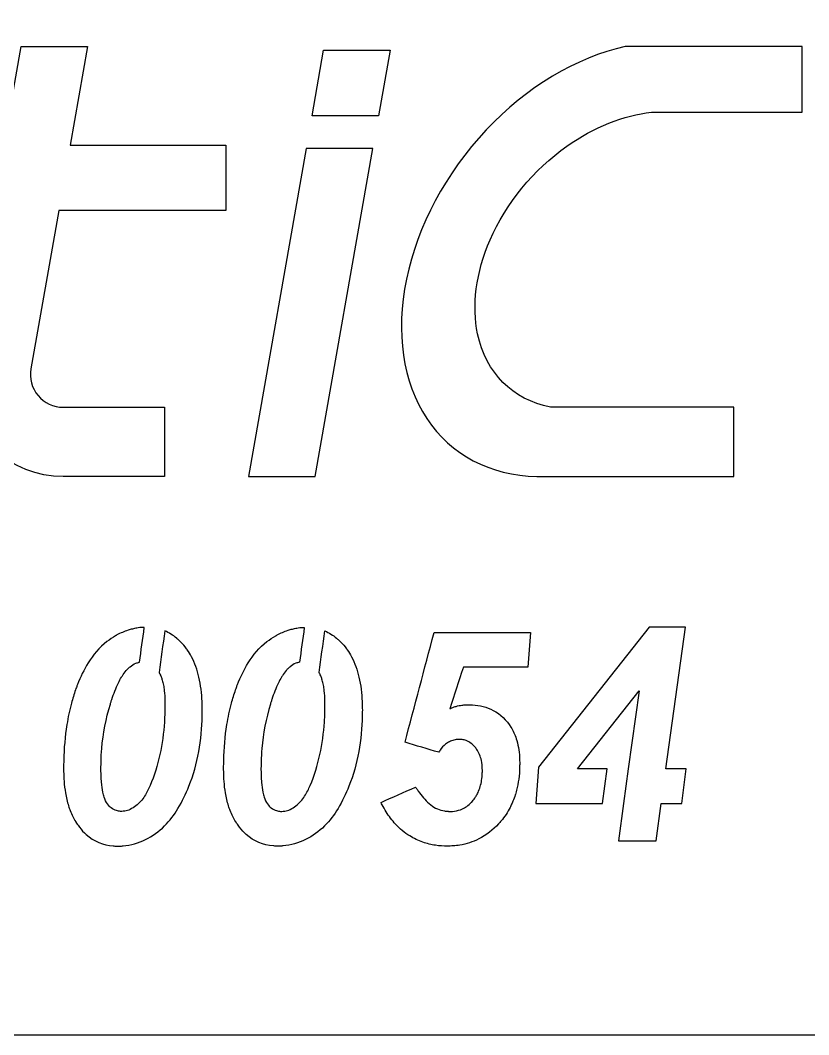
# Model space of a CAD drawing. Extents: x -131 to 144, y -50 to 40.
# Drawn here: x 18.9 to 56.8, y -49.74 to -1.01 of the extents above; entities that cross this region are included whole.
import ezdxf

# ---------------------------------------------------------------- set-up
doc = ezdxf.new("R2010")
doc.units = 0

msp = doc.modelspace()

# ---------------------------------------------------------------- linework, layer by layer
at = {"layer": '1'}
for points in [[(143.555, 35.256, 0.414214), (138.555, 40.256), (-126.445, 40.256, 0.414214), (-131.445, 35.256), (-131.445, -44.744, 0.414214), (-126.445, -49.744), (138.555, -49.744, 0.414214), (143.555, -44.744)], [(28.785, -7.003), (28.785, -10.153), (20.749, -10.153), (19.408, -17.754, 0.466308), (20.96, -19.603), (25.838, -19.603), (25.838, -22.928), (20.96, -22.928, -0.386919), (16.08, -18.488), (18.939, -2.278), (22.137, -2.278), (21.304, -7.003)]]:
    msp.add_lwpolyline(points, format="xyb", close=True, dxfattribs=at)
for points in [[(36.678, -2.453), (36.123, -5.603), (32.924, -5.603), (33.48, -2.453)], [(35.845, -7.178), (32.646, -7.178), (29.869, -22.928), (33.068, -22.928)], [(50.914, -36.967), (49.934, -36.967), (50.872, -30.172), (49.131, -30.172), (43.803, -36.899), (43.674, -38.634), (46.888, -38.634), (47.116, -36.967), (45.676, -36.967), (48.642, -33.221), (48.125, -36.967), (47.897, -38.634), (47.649, -40.428), (49.458, -40.428), (49.706, -38.634), (50.698, -38.634)]]:
    msp.add_lwpolyline(points, close=True, dxfattribs=at)
for points, knots in [([(35.11, 2.547), (40.699, 11.465), (40.885, 19.721), (35.626, 25.517), (35.626, 25.517), (30.367, 31.314), (20.074, 34.198), (6.99, 33.541), (6.99, 33.541), (-6.095, 32.884), (-20.949, 28.738), (-34.338, 22.006), (-34.338, 22.006), (-47.728, 15.273), (-58.605, 6.48), (-64.603, -2.458), (-64.603, -2.458), (-57.872, 3.852), (-47.45, 9.804), (-35.204, 14.332), (-35.204, 14.332), (-22.958, 18.859), (-9.665, 21.676), (2.294, 22.276), (2.294, 22.276), (14.253, 22.876), (24.12, 21.222), (30.127, 17.611), (30.127, 17.611), (36.134, 13.999), (37.9, 8.659), (35.11, 2.547)], [0, 0, 0, 0, 0.125, 0.125, 0.125, 0.125, 0.25, 0.25, 0.25, 0.25, 0.375, 0.375, 0.375, 0.375, 0.5, 0.5, 0.5, 0.5, 0.625, 0.625, 0.625, 0.625, 0.75, 0.75, 0.75, 0.75, 0.875, 0.875, 0.875, 0.875, 1, 1, 1, 1]), ([(56.489, -2.278), (56.489, -3.328), (56.489, -4.378), (56.489, -5.428), (56.489, -5.428), (54.072, -5.428), (51.655, -5.428), (49.238, -5.428), (49.238, -5.428), (47.911, -5.574), (46.468, -6.142), (45.176, -7.058), (45.176, -7.058), (43.58, -8.178), (42.234, -9.821), (41.485, -11.556), (41.485, -11.556), (40.795, -13.128), (40.599, -14.751), (40.883, -16.075), (40.883, -16.075), (41.283, -17.957), (42.558, -19.229), (44.393, -19.603), (44.393, -19.603), (47.33, -19.603), (50.267, -19.603), (53.205, -19.603), (53.205, -19.603), (53.205, -20.711), (53.205, -21.82), (53.205, -22.928), (53.205, -22.928), (50.046, -22.928), (46.888, -22.928), (43.729, -22.928), (43.729, -22.928), (41.481, -22.882), (39.596, -21.888), (38.44, -20.141), (38.44, -20.141), (37.283, -18.393), (36.935, -16.01), (37.461, -13.453), (37.461, -13.453), (37.988, -10.896), (39.353, -8.34), (41.293, -6.279), (41.293, -6.279), (43.234, -4.217), (45.616, -2.792), (47.98, -2.278), (47.98, -2.278), (50.817, -2.278), (53.653, -2.278), (56.489, -2.278)], [0, 0, 0, 0, 0.071429, 0.071429, 0.071429, 0.071429, 0.142857, 0.142857, 0.142857, 0.142857, 0.214286, 0.214286, 0.214286, 0.214286, 0.285714, 0.285714, 0.285714, 0.285714, 0.357143, 0.357143, 0.357143, 0.357143, 0.428571, 0.428571, 0.428571, 0.428571, 0.5, 0.5, 0.5, 0.5, 0.571429, 0.571429, 0.571429, 0.571429, 0.642857, 0.642857, 0.642857, 0.642857, 0.714286, 0.714286, 0.714286, 0.714286, 0.785714, 0.785714, 0.785714, 0.785714, 0.857143, 0.857143, 0.857143, 0.857143, 0.928571, 0.928571, 0.928571, 0.928571, 1, 1, 1, 1]), ([(27.649, -34.16), (27.647, -34.249), (27.646, -34.338), (27.645, -34.426), (27.645, -34.426), (27.627, -35.576), (27.434, -36.731), (27.006, -37.802), (27.006, -37.802), (26.86, -38.173), (26.685, -38.533), (26.48, -38.874), (26.48, -38.874), (26.299, -39.179), (26.083, -39.463), (25.835, -39.716), (25.835, -39.716), (25.569, -39.983), (25.254, -40.199), (24.918, -40.368), (24.918, -40.368), (24.581, -40.535), (24.213, -40.641), (23.838, -40.674), (23.838, -40.674), (23.816, -40.676), (23.794, -40.677), (23.771, -40.679), (23.771, -40.679), (23.749, -40.68), (23.727, -40.681), (23.705, -40.681), (23.705, -40.681), (23.661, -40.683), (23.616, -40.684), (23.572, -40.685), (23.572, -40.685), (23.505, -40.683), (23.379, -40.676), (23.372, -40.675), (23.372, -40.675), (22.894, -40.645), (22.428, -40.445), (22.07, -40.127), (22.07, -40.127), (21.951, -40.02), (21.839, -39.905), (21.744, -39.776), (21.744, -39.776), (21.72, -39.744), (21.697, -39.712), (21.674, -39.679), (21.674, -39.679), (21.635, -39.625), (21.567, -39.518), (21.564, -39.512), (21.564, -39.512), (21.515, -39.433), (21.47, -39.351), (21.428, -39.268), (21.428, -39.268), (21.381, -39.172), (21.337, -39.075), (21.297, -38.976), (21.297, -38.976), (21.268, -38.902), (21.241, -38.827), (21.217, -38.751), (21.217, -38.751), (21.153, -38.547), (21.105, -38.339), (21.072, -38.129), (21.072, -38.129), (21.04, -37.945), (21.017, -37.76), (21.005, -37.574), (21.005, -37.574), (20.994, -37.414), (20.986, -37.254), (20.984, -37.095), (20.984, -37.095), (20.983, -37.041), (20.983, -36.988), (20.982, -36.935), (20.982, -36.935), (20.983, -36.812), (20.985, -36.688), (20.988, -36.565), (20.988, -36.565), (20.999, -35.99), (21.048, -35.415), (21.14, -34.847), (21.14, -34.847), (21.195, -34.501), (21.267, -34.159), (21.357, -33.821), (21.357, -33.821), (21.414, -33.603), (21.482, -33.387), (21.557, -33.173), (21.557, -33.173), (21.57, -33.134), (21.584, -33.096), (21.597, -33.057), (21.597, -33.057), (21.614, -33.012), (21.632, -32.967), (21.649, -32.922), (21.649, -32.922), (21.789, -32.562), (21.958, -32.214), (22.16, -31.885), (22.16, -31.885), (22.401, -31.496), (22.699, -31.138), (23.064, -30.859), (23.064, -30.859), (23.198, -30.757), (23.338, -30.662), (23.484, -30.577), (23.484, -30.577), (23.495, -30.572), (23.505, -30.566), (23.515, -30.56), (23.515, -30.56), (23.526, -30.554), (23.537, -30.548), (23.547, -30.542), (23.547, -30.542), (23.717, -30.451), (23.895, -30.374), (24.078, -30.313), (24.078, -30.313), (24.147, -30.291), (24.216, -30.271), (24.287, -30.254), (24.287, -30.254), (24.357, -30.237), (24.428, -30.223), (24.499, -30.21), (24.499, -30.21), (24.594, -30.194), (24.69, -30.182), (24.787, -30.177), (24.787, -30.177), (24.811, -30.176), (24.835, -30.175), (24.859, -30.174), (24.859, -30.174), (24.782, -30.734), (24.706, -31.293), (24.629, -31.853), (24.629, -31.853), (24.569, -31.861), (24.51, -31.878), (24.453, -31.902), (24.453, -31.902), (24.352, -31.942), (24.259, -31.999), (24.176, -32.068), (24.176, -32.068), (24.163, -32.079), (24.149, -32.091), (24.136, -32.103), (24.136, -32.103), (24.13, -32.108), (24.125, -32.113), (24.12, -32.117), (24.12, -32.117), (24.114, -32.122), (24.109, -32.127), (24.104, -32.132), (24.104, -32.132), (24.098, -32.137), (24.093, -32.142), (24.088, -32.147), (24.088, -32.147), (24.083, -32.152), (24.077, -32.157), (24.072, -32.162), (24.072, -32.162), (24.062, -32.171), (24.051, -32.181), (24.041, -32.191), (24.041, -32.191), (24.024, -32.211), (24.007, -32.23), (23.989, -32.25), (23.989, -32.25), (23.92, -32.328), (23.86, -32.413), (23.805, -32.501), (23.805, -32.501), (23.791, -32.523), (23.778, -32.545), (23.764, -32.567), (23.764, -32.567), (23.709, -32.655), (23.66, -32.747), (23.615, -32.841), (23.615, -32.841), (23.493, -33.099), (23.386, -33.365), (23.299, -33.637), (23.299, -33.637), (23.291, -33.662), (23.283, -33.686), (23.275, -33.711), (23.275, -33.711), (23.26, -33.761), (23.244, -33.81), (23.229, -33.86), (23.229, -33.86), (23.015, -34.555), (22.878, -35.274), (22.816, -35.999), (22.816, -35.999), (22.798, -36.206), (22.789, -36.413), (22.784, -36.621), (22.784, -36.621), (22.782, -36.673), (22.781, -36.725), (22.78, -36.777), (22.78, -36.777), (22.779, -36.829), (22.778, -36.881), (22.777, -36.933), (22.777, -36.933), (22.778, -37.041), (22.779, -37.148), (22.782, -37.256), (22.782, -37.256), (22.785, -37.391), (22.793, -37.525), (22.807, -37.66), (22.807, -37.66), (22.81, -37.686), (22.813, -37.713), (22.815, -37.74), (22.815, -37.74), (22.832, -37.901), (22.856, -38.061), (22.898, -38.217), (22.898, -38.217), (22.908, -38.257), (22.919, -38.295), (22.932, -38.334), (22.932, -38.334), (22.968, -38.449), (23.02, -38.561), (23.092, -38.659), (23.092, -38.659), (23.144, -38.73), (23.204, -38.794), (23.272, -38.849), (23.272, -38.849), (23.347, -38.907), (23.431, -38.954), (23.522, -38.98), (23.522, -38.98), (23.586, -38.999), (23.652, -39.014), (23.72, -39.017), (23.72, -39.017), (23.727, -39.017), (23.733, -39.017), (23.74, -39.017), (23.74, -39.017), (23.754, -39.018), (23.767, -39.018), (23.781, -39.018), (23.781, -39.018), (23.827, -39.015), (23.873, -39.011), (23.919, -39.004), (23.919, -39.004), (24.01, -38.992), (24.099, -38.962), (24.182, -38.921), (24.182, -38.921), (24.375, -38.824), (24.544, -38.685), (24.692, -38.528), (24.692, -38.528), (24.829, -38.381), (24.929, -38.205), (25.022, -38.028), (25.022, -38.028), (25.065, -37.946), (25.104, -37.863), (25.14, -37.778), (25.14, -37.778), (25.344, -37.295), (25.493, -36.791), (25.609, -36.281), (25.609, -36.281), (25.722, -35.77), (25.791, -35.249), (25.826, -34.727), (25.826, -34.727), (25.836, -34.573), (25.842, -34.419), (25.846, -34.266), (25.846, -34.266), (25.848, -34.204), (25.849, -34.142), (25.85, -34.081), (25.85, -34.081), (25.852, -34.019), (25.853, -33.958), (25.854, -33.896), (25.854, -33.896), (25.853, -33.83), (25.853, -33.763), (25.852, -33.697), (25.852, -33.697), (25.849, -33.539), (25.839, -33.381), (25.82, -33.224), (25.82, -33.224), (25.819, -33.216), (25.818, -33.208), (25.817, -33.2), (25.817, -33.2), (25.815, -33.183), (25.813, -33.167), (25.811, -33.15), (25.811, -33.15), (25.8, -33.059), (25.786, -32.969), (25.766, -32.88), (25.766, -32.88), (25.749, -32.807), (25.73, -32.734), (25.709, -32.663), (25.709, -32.663), (25.707, -32.655), (25.704, -32.647), (25.702, -32.639), (25.702, -32.639), (25.682, -32.575), (25.658, -32.513), (25.629, -32.453), (25.629, -32.453), (25.625, -32.446), (25.622, -32.438), (25.618, -32.431), (25.618, -32.431), (25.603, -32.401), (25.588, -32.372), (25.571, -32.343), (25.571, -32.343), (25.662, -31.677), (25.754, -31.011), (25.845, -30.345), (25.845, -30.345), (26.048, -30.433), (26.24, -30.548), (26.408, -30.692), (26.408, -30.692), (26.417, -30.7), (26.426, -30.707), (26.434, -30.715), (26.434, -30.715), (26.452, -30.73), (26.469, -30.746), (26.487, -30.761), (26.487, -30.761), (26.504, -30.777), (26.521, -30.793), (26.538, -30.809), (26.538, -30.809), (26.64, -30.905), (26.734, -31.008), (26.821, -31.117), (26.821, -31.117), (26.858, -31.162), (26.923, -31.252), (26.926, -31.257), (26.926, -31.257), (27.001, -31.361), (27.068, -31.47), (27.128, -31.584), (27.128, -31.584), (27.293, -31.892), (27.409, -32.225), (27.487, -32.565), (27.487, -32.565), (27.576, -32.951), (27.621, -33.346), (27.639, -33.741), (27.639, -33.741), (27.64, -33.765), (27.641, -33.788), (27.642, -33.811), (27.642, -33.811), (27.643, -33.823), (27.648, -34.044), (27.649, -34.16)], [0, 0, 0, 0, 0.01, 0.01, 0.01, 0.01, 0.02, 0.02, 0.02, 0.02, 0.03, 0.03, 0.03, 0.03, 0.04, 0.04, 0.04, 0.04, 0.05, 0.05, 0.05, 0.05, 0.06, 0.06, 0.06, 0.06, 0.07, 0.07, 0.07, 0.07, 0.08, 0.08, 0.08, 0.08, 0.09, 0.09, 0.09, 0.09, 0.1, 0.1, 0.1, 0.1, 0.11, 0.11, 0.11, 0.11, 0.12, 0.12, 0.12, 0.12, 0.13, 0.13, 0.13, 0.13, 0.14, 0.14, 0.14, 0.14, 0.15, 0.15, 0.15, 0.15, 0.16, 0.16, 0.16, 0.16, 0.17, 0.17, 0.17, 0.17, 0.18, 0.18, 0.18, 0.18, 0.19, 0.19, 0.19, 0.19, 0.2, 0.2, 0.2, 0.2, 0.21, 0.21, 0.21, 0.21, 0.22, 0.22, 0.22, 0.22, 0.23, 0.23, 0.23, 0.23, 0.24, 0.24, 0.24, 0.24, 0.25, 0.25, 0.25, 0.25, 0.26, 0.26, 0.26, 0.26, 0.27, 0.27, 0.27, 0.27, 0.28, 0.28, 0.28, 0.28, 0.29, 0.29, 0.29, 0.29, 0.3, 0.3, 0.3, 0.3, 0.31, 0.31, 0.31, 0.31, 0.32, 0.32, 0.32, 0.32, 0.33, 0.33, 0.33, 0.33, 0.34, 0.34, 0.34, 0.34, 0.35, 0.35, 0.35, 0.35, 0.36, 0.36, 0.36, 0.36, 0.37, 0.37, 0.37, 0.37, 0.38, 0.38, 0.38, 0.38, 0.39, 0.39, 0.39, 0.39, 0.4, 0.4, 0.4, 0.4, 0.41, 0.41, 0.41, 0.41, 0.42, 0.42, 0.42, 0.42, 0.43, 0.43, 0.43, 0.43, 0.44, 0.44, 0.44, 0.44, 0.45, 0.45, 0.45, 0.45, 0.46, 0.46, 0.46, 0.46, 0.47, 0.47, 0.47, 0.47, 0.48, 0.48, 0.48, 0.48, 0.49, 0.49, 0.49, 0.49, 0.5, 0.5, 0.5, 0.5, 0.51, 0.51, 0.51, 0.51, 0.52, 0.52, 0.52, 0.52, 0.53, 0.53, 0.53, 0.53, 0.54, 0.54, 0.54, 0.54, 0.55, 0.55, 0.55, 0.55, 0.56, 0.56, 0.56, 0.56, 0.57, 0.57, 0.57, 0.57, 0.58, 0.58, 0.58, 0.58, 0.59, 0.59, 0.59, 0.59, 0.6, 0.6, 0.6, 0.6, 0.61, 0.61, 0.61, 0.61, 0.62, 0.62, 0.62, 0.62, 0.63, 0.63, 0.63, 0.63, 0.64, 0.64, 0.64, 0.64, 0.65, 0.65, 0.65, 0.65, 0.66, 0.66, 0.66, 0.66, 0.67, 0.67, 0.67, 0.67, 0.68, 0.68, 0.68, 0.68, 0.69, 0.69, 0.69, 0.69, 0.7, 0.7, 0.7, 0.7, 0.71, 0.71, 0.71, 0.71, 0.72, 0.72, 0.72, 0.72, 0.73, 0.73, 0.73, 0.73, 0.74, 0.74, 0.74, 0.74, 0.75, 0.75, 0.75, 0.75, 0.76, 0.76, 0.76, 0.76, 0.77, 0.77, 0.77, 0.77, 0.78, 0.78, 0.78, 0.78, 0.79, 0.79, 0.79, 0.79, 0.8, 0.8, 0.8, 0.8, 0.81, 0.81, 0.81, 0.81, 0.82, 0.82, 0.82, 0.82, 0.83, 0.83, 0.83, 0.83, 0.84, 0.84, 0.84, 0.84, 0.85, 0.85, 0.85, 0.85, 0.86, 0.86, 0.86, 0.86, 0.87, 0.87, 0.87, 0.87, 0.88, 0.88, 0.88, 0.88, 0.89, 0.89, 0.89, 0.89, 0.9, 0.9, 0.9, 0.9, 0.91, 0.91, 0.91, 0.91, 0.92, 0.92, 0.92, 0.92, 0.93, 0.93, 0.93, 0.93, 0.94, 0.94, 0.94, 0.94, 0.95, 0.95, 0.95, 0.95, 0.96, 0.96, 0.96, 0.96, 0.97, 0.97, 0.97, 0.97, 0.98, 0.98, 0.98, 0.98, 0.99, 0.99, 0.99, 0.99, 1, 1, 1, 1]), ([(35.341, -34.16), (35.34, -34.044), (35.335, -33.823), (35.334, -33.811), (35.334, -33.811), (35.333, -33.788), (35.332, -33.765), (35.331, -33.741), (35.331, -33.741), (35.314, -33.346), (35.268, -32.951), (35.179, -32.565), (35.179, -32.565), (35.101, -32.225), (34.985, -31.892), (34.821, -31.584), (34.821, -31.584), (34.761, -31.47), (34.693, -31.361), (34.619, -31.257), (34.619, -31.257), (34.616, -31.252), (34.551, -31.162), (34.514, -31.117), (34.514, -31.117), (34.427, -31.008), (34.332, -30.905), (34.23, -30.809), (34.23, -30.809), (34.213, -30.793), (34.196, -30.777), (34.179, -30.761), (34.179, -30.761), (34.162, -30.746), (34.144, -30.73), (34.127, -30.715), (34.127, -30.715), (34.118, -30.707), (34.109, -30.7), (34.1, -30.692), (34.1, -30.692), (33.932, -30.548), (33.74, -30.433), (33.537, -30.345), (33.537, -30.345), (33.446, -31.011), (33.355, -31.677), (33.263, -32.343), (33.263, -32.343), (33.28, -32.372), (33.296, -32.401), (33.31, -32.431), (33.31, -32.431), (33.314, -32.438), (33.318, -32.446), (33.321, -32.453), (33.321, -32.453), (33.35, -32.513), (33.374, -32.575), (33.394, -32.639), (33.394, -32.639), (33.397, -32.647), (33.399, -32.655), (33.401, -32.663), (33.401, -32.663), (33.422, -32.734), (33.441, -32.807), (33.458, -32.88), (33.458, -32.88), (33.478, -32.969), (33.492, -33.059), (33.503, -33.15), (33.503, -33.15), (33.505, -33.167), (33.508, -33.183), (33.51, -33.2), (33.51, -33.2), (33.511, -33.208), (33.511, -33.216), (33.512, -33.224), (33.512, -33.224), (33.531, -33.381), (33.541, -33.539), (33.544, -33.697), (33.544, -33.697), (33.545, -33.763), (33.546, -33.83), (33.546, -33.896), (33.546, -33.896), (33.545, -33.958), (33.544, -34.019), (33.543, -34.081), (33.543, -34.081), (33.541, -34.142), (33.54, -34.204), (33.538, -34.266), (33.538, -34.266), (33.534, -34.419), (33.528, -34.573), (33.518, -34.727), (33.518, -34.727), (33.483, -35.249), (33.414, -35.77), (33.301, -36.281), (33.301, -36.281), (33.185, -36.791), (33.036, -37.295), (32.832, -37.778), (32.832, -37.778), (32.797, -37.863), (32.758, -37.946), (32.715, -38.028), (32.715, -38.028), (32.621, -38.205), (32.521, -38.381), (32.384, -38.528), (32.384, -38.528), (32.237, -38.685), (32.068, -38.824), (31.874, -38.921), (31.874, -38.921), (31.791, -38.962), (31.703, -38.992), (31.611, -39.004), (31.611, -39.004), (31.565, -39.011), (31.519, -39.015), (31.473, -39.018), (31.473, -39.018), (31.459, -39.018), (31.446, -39.018), (31.432, -39.017), (31.432, -39.017), (31.426, -39.017), (31.419, -39.017), (31.412, -39.017), (31.412, -39.017), (31.345, -39.014), (31.279, -38.999), (31.214, -38.98), (31.214, -38.98), (31.123, -38.954), (31.039, -38.907), (30.965, -38.849), (30.965, -38.849), (30.897, -38.794), (30.836, -38.73), (30.784, -38.659), (30.784, -38.659), (30.713, -38.561), (30.661, -38.449), (30.624, -38.334), (30.624, -38.334), (30.612, -38.295), (30.6, -38.257), (30.59, -38.217), (30.59, -38.217), (30.548, -38.061), (30.524, -37.901), (30.508, -37.74), (30.508, -37.74), (30.505, -37.713), (30.502, -37.686), (30.499, -37.66), (30.499, -37.66), (30.486, -37.525), (30.478, -37.391), (30.474, -37.256), (30.474, -37.256), (30.471, -37.148), (30.47, -37.041), (30.469, -36.933), (30.469, -36.933), (30.47, -36.881), (30.471, -36.829), (30.472, -36.777), (30.472, -36.777), (30.473, -36.725), (30.475, -36.673), (30.476, -36.621), (30.476, -36.621), (30.481, -36.413), (30.49, -36.206), (30.508, -35.999), (30.508, -35.999), (30.571, -35.274), (30.707, -34.555), (30.921, -33.86), (30.921, -33.86), (30.936, -33.81), (30.952, -33.761), (30.967, -33.711), (30.967, -33.711), (30.975, -33.686), (30.983, -33.662), (30.991, -33.637), (30.991, -33.637), (31.078, -33.365), (31.185, -33.099), (31.307, -32.841), (31.307, -32.841), (31.352, -32.747), (31.402, -32.655), (31.456, -32.567), (31.456, -32.567), (31.47, -32.545), (31.484, -32.523), (31.497, -32.501), (31.497, -32.501), (31.553, -32.413), (31.613, -32.328), (31.682, -32.25), (31.682, -32.25), (31.699, -32.23), (31.716, -32.211), (31.733, -32.191), (31.733, -32.191), (31.744, -32.181), (31.754, -32.171), (31.765, -32.162), (31.765, -32.162), (31.77, -32.157), (31.775, -32.152), (31.78, -32.147), (31.78, -32.147), (31.786, -32.142), (31.791, -32.137), (31.796, -32.132), (31.796, -32.132), (31.801, -32.127), (31.807, -32.122), (31.812, -32.117), (31.812, -32.117), (31.817, -32.113), (31.823, -32.108), (31.828, -32.103), (31.828, -32.103), (31.841, -32.091), (31.855, -32.079), (31.869, -32.068), (31.869, -32.068), (31.951, -31.999), (32.045, -31.942), (32.145, -31.902), (32.145, -31.902), (32.202, -31.878), (32.261, -31.861), (32.321, -31.853), (32.321, -31.853), (32.398, -31.293), (32.474, -30.734), (32.551, -30.174), (32.551, -30.174), (32.527, -30.175), (32.503, -30.176), (32.479, -30.177), (32.479, -30.177), (32.383, -30.182), (32.287, -30.194), (32.192, -30.21), (32.192, -30.21), (32.12, -30.223), (32.049, -30.237), (31.979, -30.254), (31.979, -30.254), (31.909, -30.271), (31.839, -30.291), (31.77, -30.313), (31.77, -30.313), (31.587, -30.374), (31.41, -30.451), (31.24, -30.542), (31.24, -30.542), (31.229, -30.548), (31.218, -30.554), (31.208, -30.56), (31.208, -30.56), (31.197, -30.566), (31.187, -30.572), (31.176, -30.577), (31.176, -30.577), (31.03, -30.662), (30.89, -30.757), (30.756, -30.859), (30.756, -30.859), (30.391, -31.138), (30.093, -31.496), (29.853, -31.885), (29.853, -31.885), (29.65, -32.214), (29.481, -32.562), (29.342, -32.922), (29.342, -32.922), (29.324, -32.967), (29.307, -33.012), (29.289, -33.057), (29.289, -33.057), (29.276, -33.096), (29.262, -33.134), (29.249, -33.173), (29.249, -33.173), (29.175, -33.387), (29.107, -33.603), (29.05, -33.821), (29.05, -33.821), (28.96, -34.159), (28.887, -34.501), (28.832, -34.847), (28.832, -34.847), (28.74, -35.415), (28.692, -35.99), (28.68, -36.565), (28.68, -36.565), (28.677, -36.688), (28.676, -36.812), (28.674, -36.935), (28.674, -36.935), (28.675, -36.988), (28.676, -37.041), (28.676, -37.095), (28.676, -37.095), (28.679, -37.254), (28.686, -37.414), (28.697, -37.574), (28.697, -37.574), (28.709, -37.76), (28.732, -37.945), (28.764, -38.129), (28.764, -38.129), (28.798, -38.339), (28.845, -38.547), (28.909, -38.751), (28.909, -38.751), (28.933, -38.827), (28.96, -38.902), (28.99, -38.976), (28.99, -38.976), (29.029, -39.075), (29.073, -39.172), (29.121, -39.268), (29.121, -39.268), (29.162, -39.351), (29.207, -39.433), (29.256, -39.512), (29.256, -39.512), (29.259, -39.518), (29.328, -39.625), (29.366, -39.679), (29.366, -39.679), (29.389, -39.712), (29.412, -39.744), (29.436, -39.776), (29.436, -39.776), (29.531, -39.905), (29.644, -40.02), (29.762, -40.127), (29.762, -40.127), (30.12, -40.445), (30.586, -40.645), (31.065, -40.675), (31.065, -40.675), (31.071, -40.676), (31.198, -40.683), (31.264, -40.685), (31.264, -40.685), (31.309, -40.684), (31.353, -40.683), (31.397, -40.681), (31.397, -40.681), (31.419, -40.681), (31.442, -40.68), (31.464, -40.679), (31.464, -40.679), (31.486, -40.677), (31.508, -40.676), (31.53, -40.674), (31.53, -40.674), (31.905, -40.641), (32.273, -40.535), (32.611, -40.368), (32.611, -40.368), (32.946, -40.199), (33.261, -39.983), (33.527, -39.716), (33.527, -39.716), (33.775, -39.463), (33.991, -39.179), (34.172, -38.874), (34.172, -38.874), (34.378, -38.533), (34.553, -38.173), (34.699, -37.802), (34.699, -37.802), (35.126, -36.731), (35.319, -35.576), (35.337, -34.426), (35.337, -34.426), (35.338, -34.338), (35.34, -34.249), (35.341, -34.16)], [0, 0, 0, 0, 0.01, 0.01, 0.01, 0.01, 0.02, 0.02, 0.02, 0.02, 0.03, 0.03, 0.03, 0.03, 0.04, 0.04, 0.04, 0.04, 0.05, 0.05, 0.05, 0.05, 0.06, 0.06, 0.06, 0.06, 0.07, 0.07, 0.07, 0.07, 0.08, 0.08, 0.08, 0.08, 0.09, 0.09, 0.09, 0.09, 0.1, 0.1, 0.1, 0.1, 0.11, 0.11, 0.11, 0.11, 0.12, 0.12, 0.12, 0.12, 0.13, 0.13, 0.13, 0.13, 0.14, 0.14, 0.14, 0.14, 0.15, 0.15, 0.15, 0.15, 0.16, 0.16, 0.16, 0.16, 0.17, 0.17, 0.17, 0.17, 0.18, 0.18, 0.18, 0.18, 0.19, 0.19, 0.19, 0.19, 0.2, 0.2, 0.2, 0.2, 0.21, 0.21, 0.21, 0.21, 0.22, 0.22, 0.22, 0.22, 0.23, 0.23, 0.23, 0.23, 0.24, 0.24, 0.24, 0.24, 0.25, 0.25, 0.25, 0.25, 0.26, 0.26, 0.26, 0.26, 0.27, 0.27, 0.27, 0.27, 0.28, 0.28, 0.28, 0.28, 0.29, 0.29, 0.29, 0.29, 0.3, 0.3, 0.3, 0.3, 0.31, 0.31, 0.31, 0.31, 0.32, 0.32, 0.32, 0.32, 0.33, 0.33, 0.33, 0.33, 0.34, 0.34, 0.34, 0.34, 0.35, 0.35, 0.35, 0.35, 0.36, 0.36, 0.36, 0.36, 0.37, 0.37, 0.37, 0.37, 0.38, 0.38, 0.38, 0.38, 0.39, 0.39, 0.39, 0.39, 0.4, 0.4, 0.4, 0.4, 0.41, 0.41, 0.41, 0.41, 0.42, 0.42, 0.42, 0.42, 0.43, 0.43, 0.43, 0.43, 0.44, 0.44, 0.44, 0.44, 0.45, 0.45, 0.45, 0.45, 0.46, 0.46, 0.46, 0.46, 0.47, 0.47, 0.47, 0.47, 0.48, 0.48, 0.48, 0.48, 0.49, 0.49, 0.49, 0.49, 0.5, 0.5, 0.5, 0.5, 0.51, 0.51, 0.51, 0.51, 0.52, 0.52, 0.52, 0.52, 0.53, 0.53, 0.53, 0.53, 0.54, 0.54, 0.54, 0.54, 0.55, 0.55, 0.55, 0.55, 0.56, 0.56, 0.56, 0.56, 0.57, 0.57, 0.57, 0.57, 0.58, 0.58, 0.58, 0.58, 0.59, 0.59, 0.59, 0.59, 0.6, 0.6, 0.6, 0.6, 0.61, 0.61, 0.61, 0.61, 0.62, 0.62, 0.62, 0.62, 0.63, 0.63, 0.63, 0.63, 0.64, 0.64, 0.64, 0.64, 0.65, 0.65, 0.65, 0.65, 0.66, 0.66, 0.66, 0.66, 0.67, 0.67, 0.67, 0.67, 0.68, 0.68, 0.68, 0.68, 0.69, 0.69, 0.69, 0.69, 0.7, 0.7, 0.7, 0.7, 0.71, 0.71, 0.71, 0.71, 0.72, 0.72, 0.72, 0.72, 0.73, 0.73, 0.73, 0.73, 0.74, 0.74, 0.74, 0.74, 0.75, 0.75, 0.75, 0.75, 0.76, 0.76, 0.76, 0.76, 0.77, 0.77, 0.77, 0.77, 0.78, 0.78, 0.78, 0.78, 0.79, 0.79, 0.79, 0.79, 0.8, 0.8, 0.8, 0.8, 0.81, 0.81, 0.81, 0.81, 0.82, 0.82, 0.82, 0.82, 0.83, 0.83, 0.83, 0.83, 0.84, 0.84, 0.84, 0.84, 0.85, 0.85, 0.85, 0.85, 0.86, 0.86, 0.86, 0.86, 0.87, 0.87, 0.87, 0.87, 0.88, 0.88, 0.88, 0.88, 0.89, 0.89, 0.89, 0.89, 0.9, 0.9, 0.9, 0.9, 0.91, 0.91, 0.91, 0.91, 0.92, 0.92, 0.92, 0.92, 0.93, 0.93, 0.93, 0.93, 0.94, 0.94, 0.94, 0.94, 0.95, 0.95, 0.95, 0.95, 0.96, 0.96, 0.96, 0.96, 0.97, 0.97, 0.97, 0.97, 0.98, 0.98, 0.98, 0.98, 0.99, 0.99, 0.99, 0.99, 1, 1, 1, 1]), ([(43.418, -30.428), (41.875, -30.428), (40.332, -30.428), (38.789, -30.428), (38.789, -30.428), (38.323, -32.185), (37.858, -33.941), (37.392, -35.697), (37.392, -35.697), (37.932, -35.857), (38.471, -36.017), (39.011, -36.178), (39.011, -36.178), (39.028, -36.151), (39.061, -36.099), (39.063, -36.097), (39.063, -36.097), (39.067, -36.092), (39.07, -36.086), (39.074, -36.081), (39.074, -36.081), (39.149, -35.969), (39.242, -35.869), (39.346, -35.784), (39.346, -35.784), (39.401, -35.739), (39.46, -35.7), (39.523, -35.669), (39.523, -35.669), (39.593, -35.635), (39.664, -35.606), (39.739, -35.588), (39.739, -35.588), (39.814, -35.569), (39.891, -35.562), (39.968, -35.558), (39.968, -35.558), (39.981, -35.558), (39.994, -35.557), (40.006, -35.557), (40.006, -35.557), (40.049, -35.56), (40.092, -35.562), (40.135, -35.567), (40.135, -35.567), (40.204, -35.575), (40.272, -35.591), (40.338, -35.617), (40.338, -35.617), (40.504, -35.682), (40.645, -35.798), (40.759, -35.933), (40.759, -35.933), (40.78, -35.957), (40.8, -35.983), (40.819, -36.009), (40.819, -36.009), (40.825, -36.018), (40.831, -36.026), (40.837, -36.035), (40.837, -36.035), (40.948, -36.194), (41.021, -36.377), (41.063, -36.565), (41.063, -36.565), (41.093, -36.702), (41.103, -36.841), (41.108, -36.981), (41.108, -36.981), (41.109, -37.002), (41.11, -37.024), (41.11, -37.045), (41.11, -37.045), (41.11, -37.074), (41.11, -37.104), (41.109, -37.133), (41.109, -37.133), (41.109, -37.147), (41.108, -37.162), (41.108, -37.177), (41.108, -37.177), (41.105, -37.293), (41.092, -37.41), (41.074, -37.525), (41.074, -37.525), (41.044, -37.727), (40.986, -37.925), (40.901, -38.112), (40.901, -38.112), (40.873, -38.171), (40.842, -38.229), (40.808, -38.285), (40.808, -38.285), (40.806, -38.289), (40.769, -38.347), (40.748, -38.377), (40.748, -38.377), (40.702, -38.443), (40.652, -38.506), (40.597, -38.565), (40.597, -38.565), (40.595, -38.568), (40.546, -38.618), (40.52, -38.642), (40.52, -38.642), (40.388, -38.768), (40.232, -38.871), (40.06, -38.933), (40.06, -38.933), (39.936, -38.977), (39.806, -39.007), (39.675, -39.014), (39.675, -39.014), (39.672, -39.015), (39.602, -39.018), (39.566, -39.018), (39.566, -39.018), (39.544, -39.017), (39.521, -39.016), (39.499, -39.015), (39.499, -39.015), (39.488, -39.015), (39.477, -39.014), (39.466, -39.013), (39.466, -39.013), (39.455, -39.013), (39.444, -39.012), (39.432, -39.011), (39.432, -39.011), (39.421, -39.01), (39.41, -39.009), (39.399, -39.009), (39.399, -39.009), (39.371, -39.006), (39.319, -38.999), (39.316, -38.999), (39.316, -38.999), (39.311, -38.998), (39.305, -38.997), (39.3, -38.996), (39.3, -38.996), (39.058, -38.956), (38.827, -38.856), (38.633, -38.707), (38.633, -38.707), (38.42, -38.544), (38.244, -38.339), (38.089, -38.123), (38.089, -38.123), (38.05, -38.069), (38.012, -38.014), (37.974, -37.959), (37.974, -37.959), (37.961, -37.94), (37.949, -37.922), (37.936, -37.904), (37.936, -37.904), (37.924, -37.885), (37.912, -37.867), (37.899, -37.848), (37.899, -37.848), (37.346, -38.095), (36.792, -38.342), (36.238, -38.59), (36.238, -38.59), (36.258, -38.627), (36.277, -38.665), (36.296, -38.702), (36.296, -38.702), (36.354, -38.814), (36.415, -38.925), (36.482, -39.032), (36.482, -39.032), (36.616, -39.246), (36.769, -39.45), (36.94, -39.635), (36.94, -39.635), (37.142, -39.85), (37.368, -40.044), (37.621, -40.196), (37.621, -40.196), (37.82, -40.315), (38.027, -40.421), (38.248, -40.494), (38.248, -40.494), (38.447, -40.561), (38.652, -40.613), (38.861, -40.645), (38.861, -40.645), (39.048, -40.674), (39.238, -40.683), (39.428, -40.685), (39.428, -40.685), (39.52, -40.682), (39.612, -40.679), (39.704, -40.673), (39.704, -40.673), (39.811, -40.667), (39.919, -40.655), (40.025, -40.638), (40.025, -40.638), (40.343, -40.584), (40.655, -40.486), (40.943, -40.34), (40.943, -40.34), (41.298, -40.156), (41.62, -39.908), (41.89, -39.613), (41.89, -39.613), (41.91, -39.59), (41.931, -39.567), (41.951, -39.544), (41.951, -39.544), (41.971, -39.521), (41.991, -39.497), (42.011, -39.474), (42.011, -39.474), (42.179, -39.274), (42.326, -39.055), (42.444, -38.822), (42.444, -38.822), (42.448, -38.815), (42.513, -38.684), (42.544, -38.614), (42.544, -38.614), (42.556, -38.586), (42.568, -38.557), (42.58, -38.529), (42.58, -38.529), (42.621, -38.43), (42.659, -38.329), (42.691, -38.226), (42.691, -38.226), (42.694, -38.219), (42.736, -38.079), (42.754, -38.004), (42.754, -38.004), (42.846, -37.646), (42.892, -37.278), (42.901, -36.909), (42.901, -36.909), (42.902, -36.848), (42.904, -36.786), (42.905, -36.725), (42.905, -36.725), (42.904, -36.68), (42.904, -36.636), (42.903, -36.592), (42.903, -36.592), (42.902, -36.57), (42.902, -36.548), (42.901, -36.526), (42.901, -36.526), (42.893, -36.216), (42.845, -35.908), (42.762, -35.61), (42.762, -35.61), (42.732, -35.504), (42.695, -35.399), (42.651, -35.298), (42.651, -35.298), (42.642, -35.278), (42.633, -35.257), (42.624, -35.237), (42.624, -35.237), (42.583, -35.147), (42.536, -35.058), (42.484, -34.974), (42.484, -34.974), (42.275, -34.635), (41.978, -34.35), (41.627, -34.162), (41.627, -34.162), (41.324, -34.001), (40.984, -33.915), (40.642, -33.897), (40.642, -33.897), (40.576, -33.894), (40.509, -33.892), (40.443, -33.89), (40.443, -33.89), (40.404, -33.891), (40.366, -33.892), (40.327, -33.894), (40.327, -33.894), (40.259, -33.897), (40.191, -33.902), (40.124, -33.912), (40.124, -33.912), (40.033, -33.926), (39.943, -33.945), (39.854, -33.969), (39.854, -33.969), (39.784, -33.988), (39.715, -34.011), (39.647, -34.038), (39.647, -34.038), (39.611, -34.053), (39.576, -34.067), (39.54, -34.082), (39.54, -34.082), (39.759, -33.42), (39.978, -32.758), (40.197, -32.095), (40.197, -32.095), (41.228, -32.095), (42.259, -32.095), (43.29, -32.095), (43.29, -32.095), (43.332, -31.54), (43.375, -30.984), (43.418, -30.428)], [0, 0, 0, 0, 0.012821, 0.012821, 0.012821, 0.012821, 0.025641, 0.025641, 0.025641, 0.025641, 0.038462, 0.038462, 0.038462, 0.038462, 0.051282, 0.051282, 0.051282, 0.051282, 0.064103, 0.064103, 0.064103, 0.064103, 0.076923, 0.076923, 0.076923, 0.076923, 0.089744, 0.089744, 0.089744, 0.089744, 0.102564, 0.102564, 0.102564, 0.102564, 0.115385, 0.115385, 0.115385, 0.115385, 0.128205, 0.128205, 0.128205, 0.128205, 0.141026, 0.141026, 0.141026, 0.141026, 0.153846, 0.153846, 0.153846, 0.153846, 0.166667, 0.166667, 0.166667, 0.166667, 0.179487, 0.179487, 0.179487, 0.179487, 0.192308, 0.192308, 0.192308, 0.192308, 0.205128, 0.205128, 0.205128, 0.205128, 0.217949, 0.217949, 0.217949, 0.217949, 0.230769, 0.230769, 0.230769, 0.230769, 0.24359, 0.24359, 0.24359, 0.24359, 0.25641, 0.25641, 0.25641, 0.25641, 0.269231, 0.269231, 0.269231, 0.269231, 0.282051, 0.282051, 0.282051, 0.282051, 0.294872, 0.294872, 0.294872, 0.294872, 0.307692, 0.307692, 0.307692, 0.307692, 0.320513, 0.320513, 0.320513, 0.320513, 0.333333, 0.333333, 0.333333, 0.333333, 0.346154, 0.346154, 0.346154, 0.346154, 0.358974, 0.358974, 0.358974, 0.358974, 0.371795, 0.371795, 0.371795, 0.371795, 0.384615, 0.384615, 0.384615, 0.384615, 0.397436, 0.397436, 0.397436, 0.397436, 0.410256, 0.410256, 0.410256, 0.410256, 0.423077, 0.423077, 0.423077, 0.423077, 0.435897, 0.435897, 0.435897, 0.435897, 0.448718, 0.448718, 0.448718, 0.448718, 0.461538, 0.461538, 0.461538, 0.461538, 0.474359, 0.474359, 0.474359, 0.474359, 0.487179, 0.487179, 0.487179, 0.487179, 0.5, 0.5, 0.5, 0.5, 0.512821, 0.512821, 0.512821, 0.512821, 0.525641, 0.525641, 0.525641, 0.525641, 0.538462, 0.538462, 0.538462, 0.538462, 0.551282, 0.551282, 0.551282, 0.551282, 0.564103, 0.564103, 0.564103, 0.564103, 0.576923, 0.576923, 0.576923, 0.576923, 0.589744, 0.589744, 0.589744, 0.589744, 0.602564, 0.602564, 0.602564, 0.602564, 0.615385, 0.615385, 0.615385, 0.615385, 0.628205, 0.628205, 0.628205, 0.628205, 0.641026, 0.641026, 0.641026, 0.641026, 0.653846, 0.653846, 0.653846, 0.653846, 0.666667, 0.666667, 0.666667, 0.666667, 0.679487, 0.679487, 0.679487, 0.679487, 0.692308, 0.692308, 0.692308, 0.692308, 0.705128, 0.705128, 0.705128, 0.705128, 0.717949, 0.717949, 0.717949, 0.717949, 0.730769, 0.730769, 0.730769, 0.730769, 0.74359, 0.74359, 0.74359, 0.74359, 0.75641, 0.75641, 0.75641, 0.75641, 0.769231, 0.769231, 0.769231, 0.769231, 0.782051, 0.782051, 0.782051, 0.782051, 0.794872, 0.794872, 0.794872, 0.794872, 0.807692, 0.807692, 0.807692, 0.807692, 0.820513, 0.820513, 0.820513, 0.820513, 0.833333, 0.833333, 0.833333, 0.833333, 0.846154, 0.846154, 0.846154, 0.846154, 0.858974, 0.858974, 0.858974, 0.858974, 0.871795, 0.871795, 0.871795, 0.871795, 0.884615, 0.884615, 0.884615, 0.884615, 0.897436, 0.897436, 0.897436, 0.897436, 0.910256, 0.910256, 0.910256, 0.910256, 0.923077, 0.923077, 0.923077, 0.923077, 0.935897, 0.935897, 0.935897, 0.935897, 0.948718, 0.948718, 0.948718, 0.948718, 0.961538, 0.961538, 0.961538, 0.961538, 0.974359, 0.974359, 0.974359, 0.974359, 0.987179, 0.987179, 0.987179, 0.987179, 1, 1, 1, 1])]:
    msp.add_open_spline(points, degree=3, knots=knots, dxfattribs=at)

doc.saveas('drawing.dxf')
